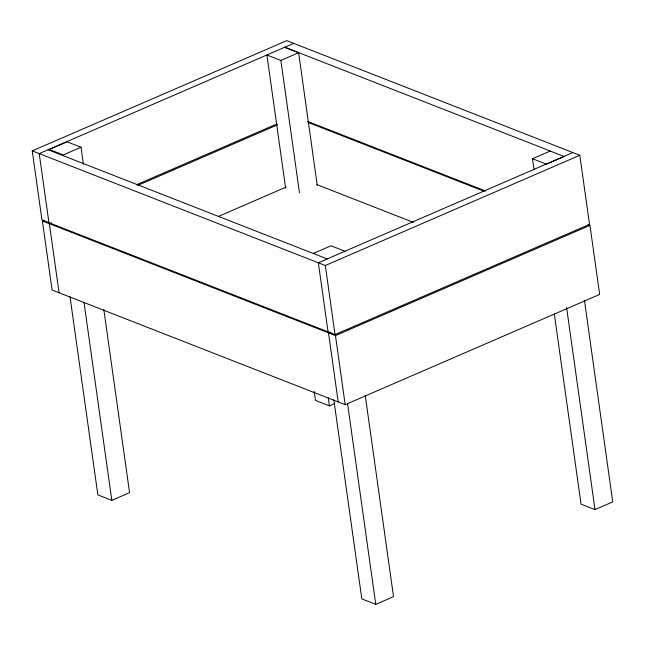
<?xml version="1.0" encoding="UTF-8"?>
<svg xmlns="http://www.w3.org/2000/svg" width="645" height="645" viewBox="0 0 645 645"><rect width="100%" height="100%" fill="white"/><g stroke="black" fill="none" stroke-linecap="round" stroke-linejoin="round"><path stroke-width="0.97" d="M32.25 150.882L286.735 40.643L579.807 155.276L589.522 224.363L335.037 334.594L41.957 219.961L32.25 150.882L325.322 265.514L579.807 155.276M293.709 43.368L39.224 153.607L48.939 222.694M285.654 188.372L266.909 54.986L280.865 60.445L298.619 52.753L317.227 185.147M81.028 147.254L63.275 154.937L49.318 149.479L67.072 141.787L81.028 147.254L83.407 164.169M588.2 224.67L589.949 225.355L599.657 294.434L345.172 404.673L52.1 290.04L42.385 220.953L44.231 220.155M136.417 184.801L276.971 123.913M51.14 222.912L49.367 223.686L59.074 292.766M137.772 185.389L277.398 124.904M218.639 216.325L286.138 187.082M313.268 253.477L331.022 245.785L344.978 251.244M534.036 169.675L532.496 158.718L550.25 151.035M572.833 152.551L318.348 262.781L328.055 331.869M330.264 332.086L328.482 332.86L338.198 401.94M42.385 220.953L335.464 335.585L589.949 225.355M314.196 391.442L315.453 400.4L329.41 405.858L334.739 403.552M70.023 296.805L97.863 494.9L111.819 500.359L129.572 492.667L103.829 309.511M333.836 399.811L361.813 598.899L375.769 604.357L393.523 596.665L365.264 395.587M554.321 314.01L581.04 504.14L594.996 509.598L612.75 501.907L584.491 300.828M284.832 47.214L564.206 156.493L546.452 164.185L532.496 158.718M284.663 47.295L298.619 52.753M307.657 121.429L485.621 191.041M308.084 122.421L484.177 191.299M316.824 184.599L413.3 222.332M48.109 149.761L327.225 258.935M566.592 307.528L594.996 509.598M347.51 403.278L375.769 604.357M335.464 335.585L345.172 404.673M325.322 265.514L335.037 334.594M280.865 60.445L299.474 192.839M328.289 397.901L329.41 405.858M83.979 302.263L111.819 500.359"/></g></svg>
